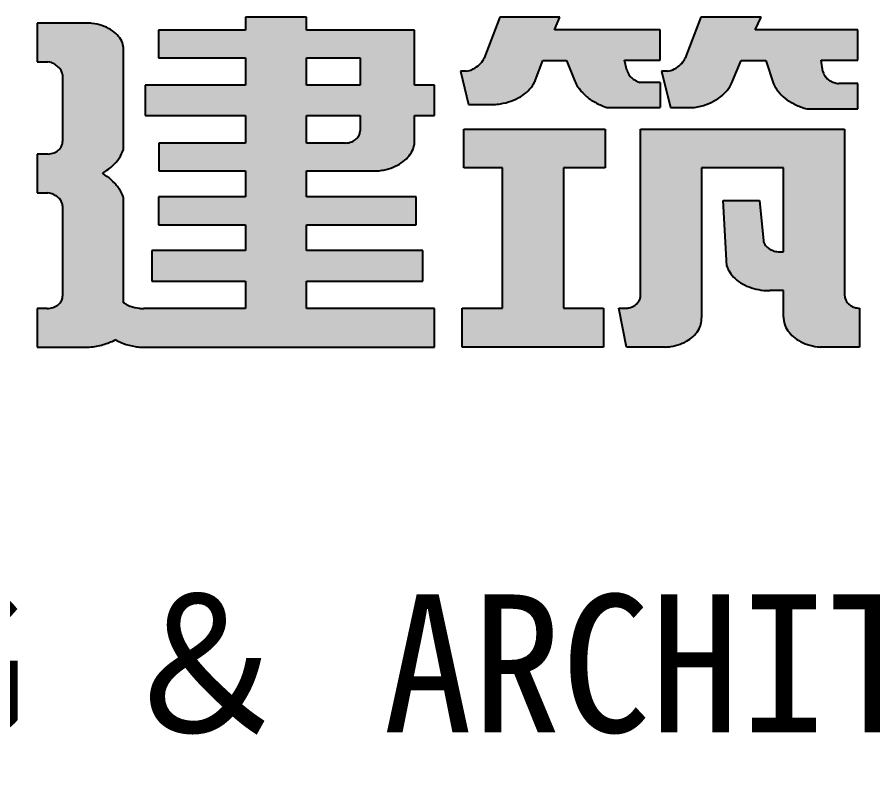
# Model space of a CAD drawing. Extents: x -55118 to 386282, y -631686 to -470886.
# Drawn here: x 276509 to 277360, y -579779 to -579032 of the extents above; entities that cross this region are included whole.
import ezdxf
from ezdxf.enums import TextEntityAlignment as Align

# ---------------------------------------------------------------- set-up
doc = ezdxf.new("R2010")
doc.units = 0
doc.header["$LTSCALE"] = 1000
doc.header["$MEASUREMENT"] = 0
doc.layers.get('0').update_dxf_attribs({"linetype": 'CONTINUOUS'})
doc.layers.add('WALL', color=6, linetype='CONTINUOUS')
doc.layers.add('图框', color=4, linetype='CONTINUOUS')
doc.styles.add('图框艺术体', font='simhei.ttf', dxfattribs={"width": 0.9})

# ---------------------------------------------------------------- blocks, each defined once
blk = doc.blocks.new('A1')
h = blk.add_hatch(color=0)
h.dxf.hatch_style = 1
edge = h.paths.add_edge_path()
edge.add_line((499907.93, 391799.81), (499804.66, 391799.81))
edge.add_line((499804.66, 391799.81), (499804.66, 391812.87))
edge.add_line((499804.66, 391812.87), (499746.27, 391812.87))
edge.add_line((499746.27, 391812.87), (499746.27, 391799.81))
edge.add_line((499746.27, 391799.81), (499663.06, 391799.81))
edge.add_line((499663.06, 391799.81), (499663.06, 391771.39))
edge.add_line((499663.06, 391771.39), (499746.27, 391771.39))
edge.add_line((499746.27, 391771.39), (499746.27, 391743.2))
edge.add_line((499746.27, 391743.2), (499650.34, 391743.2))
edge.add_line((499650.34, 391743.2), (499650.34, 391711.99))
edge.add_line((499650.34, 391711.99), (499746.27, 391711.99))
edge.add_line((499746.27, 391711.99), (499746.27, 391683.82))
edge.add_line((499746.27, 391683.82), (499663.27, 391683.82))
edge.add_line((499663.27, 391683.82), (499663.27, 391655.39))
edge.add_line((499663.27, 391655.39), (499746.27, 391655.39))
edge.add_line((499746.27, 391655.39), (499746.27, 391628.66))
edge.add_line((499746.27, 391628.66), (499663.14, 391628.66))
edge.add_line((499663.14, 391628.66), (499663.14, 391600.13))
edge.add_line((499663.14, 391600.13), (499746.27, 391600.13))
edge.add_line((499746.27, 391600.13), (499746.27, 391573.51))
edge.add_line((499746.27, 391573.51), (499656.73, 391573.51))
edge.add_line((499656.73, 391573.51), (499656.73, 391542.19))
edge.add_line((499656.73, 391542.19), (499746.27, 391542.19))
edge.add_line((499746.27, 391542.19), (499746.27, 391514.13))
edge.add_line((499746.27, 391514.13), (499648.87, 391514.13))
edge.add_spline(control_points=[(499648.87, 391514.13), (499647.52, 391514.12), (499646.16, 391514.2), (499641.74, 391514.68), (499638.73, 391515.41), (499634.45, 391517.08), (499633.04, 391517.75), (499631.69, 391518.52)], knot_values=[0.951371, 0.951371, 0.951371, 0.951371, 1.090703, 1.090703, 1.408925, 1.408925, 1.574417, 1.574417, 1.574417, 1.574417], degree=3, periodic=0)
edge.add_line((499631.69, 391518.52), (499629.68, 391519.83))
edge.add_line((499629.68, 391519.83), (499629.68, 391627.69))
edge.add_spline(control_points=[(499629.68, 391627.69), (499629.04, 391629.7), (499628.23, 391631.67), (499625.66, 391636.75), (499623.62, 391639.78), (499618.97, 391645.14), (499616.45, 391647.52), (499613.64, 391649.69)], knot_values=[3.391104, 3.391104, 3.391104, 3.391104, 3.526235, 3.526235, 3.74708, 3.74708, 3.945294, 3.945294, 3.945294, 3.945294], degree=3, periodic=0)
edge.add_line((499613.64, 391649.69), (499609.52, 391652.99))
edge.add_line((499609.52, 391652.99), (499613.72, 391656.08))
edge.add_spline(control_points=[(499613.72, 391656.08), (499615.57, 391657.43), (499617.29, 391658.88), (499621.43, 391662.89), (499623.63, 391665.59), (499627.19, 391671.26), (499628.56, 391674.24), (499629.54, 391677.43), (499629.58, 391677.58), (499629.63, 391677.73)], knot_values=[2.311832, 2.311832, 2.311832, 2.311832, 2.450793, 2.450793, 2.675986, 2.675986, 2.901179, 2.901179, 2.912092, 2.912092, 2.912092, 2.912092], degree=3, periodic=0)
edge.add_line((499629.63, 391677.73), (499629.63, 391776))
edge.add_spline(control_points=[(499629.63, 391776), (499629.63, 391778.16), (499629.52, 391779.9), (499629.29, 391783.63), (499628.84, 391786.03), (499626.77, 391790.6), (499625.33, 391792.8), (499621.73, 391796.87), (499619.56, 391798.74), (499614.63, 391801.97), (499611.87, 391803.33), (499605.95, 391805.43), (499602.8, 391806.17), (499597.79, 391806.77), (499595.97, 391806.88), (499594.16, 391806.88)], knot_values=[-0.099464, -0.099464, -0.099464, -0.099464, 0.07948, 0.07948, 0.34792, 0.34792, 0.61636, 0.61636, 0.884801, 0.884801, 1.153241, 1.153241, 1.421681, 1.421681, 1.570955, 1.570955, 1.570955, 1.570955], degree=3, periodic=0)
edge.add_line((499594.16, 391806.88), (499547.01, 391806.88))
edge.add_line((499547.01, 391806.88), (499547.01, 391767.21))
edge.add_line((499547.01, 391767.21), (499557.3, 391767.21))
edge.add_spline(control_points=[(499557.3, 391767.21), (499559.79, 391766.84), (499561.53, 391766.12), (499564.32, 391764.49), (499565.62, 391763.39), (499568.07, 391761.01), (499569.12, 391759.66), (499570.41, 391757.3), (499570.81, 391756.37), (499571.29, 391754.22)], knot_values=[3.386552, 3.386552, 3.386552, 3.386552, 3.627015, 3.627015, 3.904526, 3.904526, 4.182037, 4.182037, 4.349186, 4.349186, 4.349186, 4.349186], degree=3, periodic=0)
edge.add_line((499571.29, 391754.22), (499571.29, 391684.55))
edge.add_spline(control_points=[(499571.29, 391685.35), (499571.29, 391685.21), (499571.29, 391684.98), (499571.24, 391683.65), (499571.03, 391682.57), (499570.22, 391680.26), (499569.55, 391679.07), (499567.85, 391676.96), (499566.84, 391676.04), (499564.14, 391674.21), (499562.36, 391673.45), (499559.56, 391672.78), (499558.61, 391672.64), (499557.38, 391672.56)], knot_values=[-1.4875, -1.4875, -1.4875, -1.4875, -1.436354, -1.436354, -1.196219, -1.196219, -0.898229, -0.898229, -0.60024, -0.60024, -0.187336, -0.187336, 0.019116, 0.019116, 0.019116, 0.019116], degree=3, periodic=0)
edge.add_line((499557.38, 391672.56), (499546.94, 391672.56))
edge.add_line((499546.94, 391672.56), (499546.94, 391632.66))
edge.add_line((499546.94, 391632.66), (499557.21, 391632.66))
edge.add_spline(control_points=[(499557.21, 391632.66), (499559.51, 391632.29), (499561.02, 391631.81), (499563.7, 391630.57), (499564.89, 391629.85), (499567.04, 391628.13), (499568, 391627.14), (499569.59, 391624.95), (499570.23, 391623.74), (499570.95, 391621.63), (499571.15, 391620.77), (499571.29, 391619.41)], knot_values=[0.098321, 0.098321, 0.098321, 0.098321, 0.387888, 0.387888, 0.647728, 0.647728, 0.907568, 0.907568, 1.167408, 1.167408, 1.336231, 1.336231, 1.336231, 1.336231], degree=3, periodic=0)
edge.add_line((499571.29, 391619.41), (499571.29, 391526.75))
edge.add_spline(control_points=[(499571.29, 391526.75), (499571.24, 391525.3), (499570.96, 391523.99), (499569.93, 391521.43), (499569.14, 391520.2), (499567.2, 391518.06), (499566.06, 391517.15), (499563.15, 391515.44), (499561.3, 391514.78), (499558.43, 391514.26), (499557.46, 391514.17), (499556.43, 391514.16)], knot_values=[1.586368, 1.586368, 1.586368, 1.586368, 1.872585, 1.872585, 2.185501, 2.185501, 2.498416, 2.498416, 2.9093, 2.9093, 3.114742, 3.114742, 3.114742, 3.114742], degree=3, periodic=0)
edge.add_line((499556.43, 391514.16), (499546.98, 391514.16))
edge.add_line((499546.98, 391514.16), (499546.98, 391474.36))
edge.add_line((499546.98, 391474.36), (499594.87, 391474.36))
edge.add_spline(control_points=[(499594.87, 391474.36), (499597.35, 391474.53), (499599.81, 391474.84), (499606.44, 391476.01), (499610.53, 391477.14), (499616.31, 391479.35), (499618.16, 391480.17), (499619.94, 391481.06)], knot_values=[1.6576, 1.6576, 1.6576, 1.6576, 1.78893, 1.78893, 2.017153, 2.017153, 2.129372, 2.129372, 2.129372, 2.129372], degree=3, periodic=0)
edge.add_line((499619.94, 391481.06), (499621.69, 391482.04))
edge.add_line((499621.69, 391482.04), (499623.64, 391480.99))
edge.add_spline(control_points=[(499623.64, 391480.99), (499625.54, 391479.96), (499627.54, 391479.02), (499633.08, 391476.84), (499636.78, 391475.79), (499642.42, 391474.77), (499644.3, 391474.52), (499646.18, 391474.36)], knot_values=[0.97232, 0.97232, 0.97232, 0.97232, 1.112941, 1.112941, 1.348801, 1.348801, 1.463491, 1.463491, 1.463491, 1.463491], degree=3, periodic=0)
edge.add_line((499646.18, 391474.36), (499927.05, 391474.36))
edge.add_line((499927.05, 391474.36), (499927.05, 391514.13))
edge.add_line((499927.05, 391514.13), (499804.66, 391514.13))
edge.add_line((499804.66, 391514.13), (499804.66, 391542.19))
edge.add_line((499804.66, 391542.19), (499916.03, 391542.19))
edge.add_line((499916.03, 391542.19), (499916.03, 391573.51))
edge.add_line((499916.03, 391573.51), (499804.66, 391573.51))
edge.add_line((499804.66, 391573.51), (499804.66, 391600.13))
edge.add_line((499804.66, 391600.13), (499909.6, 391600.13))
edge.add_line((499909.6, 391600.13), (499909.6, 391628.66))
edge.add_line((499909.6, 391628.66), (499804.66, 391628.66))
edge.add_line((499804.66, 391628.66), (499804.66, 391655.39))
edge.add_line((499804.66, 391655.39), (499872.75, 391655.39))
edge.add_spline(control_points=[(499872.75, 391655.39), (499874.64, 391655.55), (499876.51, 391655.82), (499881.53, 391656.84), (499884.6, 391657.8), (499890.33, 391660.26), (499892.99, 391661.77), (499897.75, 391665.21), (499899.85, 391667.16), (499903.36, 391671.34), (499904.78, 391673.58), (499906.88, 391678.23), (499907.57, 391680.63), (499908.03, 391684.14), (499908.1, 391685.23), (499908.09, 391686.32)], knot_values=[-1.462334, -1.462334, -1.462334, -1.462334, -1.321738, -1.321738, -1.078276, -1.078276, -0.834814, -0.834814, -0.591353, -0.591353, -0.347891, -0.347891, -0.104429, -0.104429, 0.00471, 0.00471, 0.00471, 0.00471], degree=3, periodic=0)
edge.add_line((499908.09, 391686.32), (499908.09, 391711.99))
edge.add_line((499908.09, 391711.99), (499927.1, 391711.99))
edge.add_line((499927.1, 391711.99), (499927.1, 391743.2))
edge.add_line((499927.1, 391743.2), (499907.93, 391743.2))
edge.add_line((499907.93, 391743.2), (499907.93, 391799.81))
h.paths.add_polyline_path([(499804.66, 391771.39), (499855.98, 391771.39), (499855.98, 391743.2), (499804.66, 391743.2)], flags=16)
edge = h.paths.add_edge_path(flags=16)
edge.add_line((499804.66, 391711.99), (499855.98, 391711.99))
edge.add_line((499855.98, 391711.99), (499855.98, 391696.38))
edge.add_spline(control_points=[(499855.98, 391696.38), (499855.97, 391695.13), (499855.76, 391693.92), (499854.91, 391691.49), (499854.23, 391690.3), (499852.52, 391688.19), (499851.5, 391687.27), (499848.8, 391685.45), (499847.02, 391684.69), (499844.21, 391684.03), (499843.26, 391683.89), (499842.04, 391683.82)], knot_values=[1.651, 1.651, 1.651, 1.651, 1.918465, 1.918465, 2.217067, 2.217067, 2.515668, 2.515668, 2.928565, 2.928565, 3.135013, 3.135013, 3.135013, 3.135013], degree=3, periodic=0)
edge.add_line((499842.04, 391683.82), (499804.66, 391683.82))
edge.add_line((499804.66, 391683.82), (499804.66, 391711.99))
at = {"layer": 'WALL', "color": 0}
for p, q in [((499804.66, 391812.87), (499746.27, 391812.87)), ((499746.27, 391812.87), (499746.27, 391799.81)), ((499804.66, 391799.81), (499804.66, 391812.87)), ((499594.16, 391806.88), (499547.01, 391806.88)), ((499547.01, 391806.88), (499547.01, 391767.21)), ((499746.27, 391799.81), (499663.06, 391799.81)), ((499663.06, 391799.81), (499663.06, 391771.39)), ((499907.93, 391799.81), (499804.66, 391799.81)), ((499907.93, 391743.2), (499907.93, 391799.81)), ((499629.63, 391677.73), (499629.63, 391776)), ((499663.06, 391771.39), (499746.27, 391771.39)), ((499746.27, 391771.39), (499746.27, 391743.2)), ((499804.66, 391771.39), (499855.98, 391771.39)), ((499804.66, 391743.2), (499804.66, 391771.39)), ((499855.98, 391771.39), (499855.98, 391743.2)), ((499547.01, 391767.21), (499557.3, 391767.21)), ((499571.29, 391754.22), (499571.29, 391685.35)), ((499746.27, 391743.2), (499650.34, 391743.2)), ((499650.34, 391743.2), (499650.34, 391711.99)), ((499855.98, 391743.2), (499804.66, 391743.2)), ((499927.1, 391743.2), (499907.93, 391743.2)), ((499927.1, 391711.99), (499927.1, 391743.2)), ((499650.34, 391711.99), (499746.27, 391711.99)), ((499746.27, 391711.99), (499746.27, 391683.82)), ((499804.66, 391683.82), (499804.66, 391711.99)), ((499804.66, 391711.99), (499855.98, 391711.99)), ((499855.98, 391711.99), (499855.98, 391696.38)), ((499908.09, 391686.32), (499908.09, 391711.99)), ((499908.09, 391711.99), (499927.1, 391711.99)), ((499746.27, 391683.82), (499663.27, 391683.82)), ((499663.27, 391683.82), (499663.27, 391655.39)), ((499842.04, 391683.82), (499804.66, 391683.82)), ((499557.38, 391672.56), (499546.94, 391672.56)), ((499546.94, 391672.56), (499546.94, 391632.66)), ((499613.72, 391656.08), (499609.52, 391652.99)), ((499613.64, 391649.69), (499609.52, 391652.99)), ((499663.27, 391655.39), (499746.27, 391655.39)), ((499746.27, 391655.39), (499746.27, 391628.66)), ((499804.66, 391628.66), (499804.66, 391655.39)), ((499804.66, 391655.39), (499872.75, 391655.39)), ((499546.94, 391632.66), (499557.21, 391632.66)), ((499746.27, 391628.66), (499663.14, 391628.66)), ((499663.14, 391628.66), (499663.14, 391600.13)), ((499909.6, 391628.66), (499804.66, 391628.66)), ((499909.6, 391600.13), (499909.6, 391628.66)), ((499629.68, 391519.83), (499629.68, 391627.69)), ((499571.29, 391619.41), (499571.29, 391526.75)), ((499663.14, 391600.13), (499746.27, 391600.13)), ((499746.27, 391600.13), (499746.27, 391573.51)), ((499804.66, 391573.51), (499804.66, 391600.13)), ((499804.66, 391600.13), (499909.6, 391600.13)), ((499746.27, 391573.51), (499656.73, 391573.51)), ((499656.73, 391573.51), (499656.73, 391542.19)), ((499916.03, 391573.51), (499804.66, 391573.51)), ((499916.03, 391542.19), (499916.03, 391573.51)), ((499656.73, 391542.19), (499746.27, 391542.19)), ((499746.27, 391542.19), (499746.27, 391514.13)), ((499804.66, 391514.13), (499804.66, 391542.19)), ((499804.66, 391542.19), (499916.03, 391542.19)), ((499556.43, 391514.16), (499546.98, 391514.16)), ((499546.98, 391514.16), (499546.98, 391474.36)), ((499631.69, 391518.52), (499629.68, 391519.83)), ((499746.27, 391514.13), (499648.87, 391514.13)), ((499927.05, 391514.13), (499804.66, 391514.13)), ((499927.05, 391474.36), (499927.05, 391514.13)), ((499619.94, 391481.06), (499621.69, 391482.04)), ((499623.64, 391480.99), (499621.69, 391482.04)), ((499546.98, 391474.36), (499594.87, 391474.36)), ((499646.18, 391474.36), (499927.05, 391474.36))]:
    blk.add_line(p, q, dxfattribs=at)
for points, knots in [([(499629.63, 391776), (499629.63, 391778.16), (499629.52, 391779.9), (499629.29, 391783.63), (499628.84, 391786.03), (499626.77, 391790.6), (499625.33, 391792.8), (499621.73, 391796.87), (499619.56, 391798.74), (499614.63, 391801.97), (499611.87, 391803.33), (499605.95, 391805.43), (499602.8, 391806.17), (499597.79, 391806.77), (499595.97, 391806.88), (499594.16, 391806.88)], [-0.099464, -0.099464, -0.099464, -0.099464, 0.07948, 0.07948, 0.34792, 0.34792, 0.61636, 0.61636, 0.884801, 0.884801, 1.153241, 1.153241, 1.421681, 1.421681, 1.570955, 1.570955, 1.570955, 1.570955]), ([(499571.29, 391754.22), (499570.81, 391756.37), (499570.41, 391757.3), (499569.12, 391759.66), (499568.07, 391761.01), (499565.62, 391763.39), (499564.32, 391764.49), (499561.53, 391766.12), (499559.79, 391766.84), (499557.3, 391767.21)], [3.3865517, 3.3865517, 3.3865517, 3.3865517, 3.5537011, 3.5537011, 3.831212, 3.831212, 4.1087229, 4.1087229, 4.3491863, 4.3491863, 4.3491863, 4.3491863]), ([(499842.04, 391683.82), (499843.26, 391683.89), (499844.21, 391684.03), (499847.02, 391684.69), (499848.8, 391685.45), (499851.5, 391687.27), (499852.52, 391688.19), (499854.23, 391690.3), (499854.91, 391691.49), (499855.76, 391693.92), (499855.97, 391695.13), (499855.98, 391696.38)], [1.651, 1.651, 1.651, 1.651, 1.857448, 1.857448, 2.270345, 2.270345, 2.568947, 2.568947, 2.867548, 2.867548, 3.135013, 3.135013, 3.135013, 3.135013]), ([(499872.75, 391655.39), (499874.64, 391655.55), (499876.51, 391655.82), (499881.53, 391656.84), (499884.6, 391657.8), (499890.33, 391660.26), (499892.99, 391661.77), (499897.75, 391665.21), (499899.85, 391667.16), (499903.36, 391671.34), (499904.78, 391673.58), (499906.88, 391678.23), (499907.57, 391680.63), (499908.03, 391684.14), (499908.1, 391685.23), (499908.09, 391686.32)], [-1.462334, -1.462334, -1.462334, -1.462334, -1.321738, -1.321738, -1.078276, -1.078276, -0.834814, -0.834814, -0.591353, -0.591353, -0.347891, -0.347891, -0.104429, -0.104429, 0.00471, 0.00471, 0.00471, 0.00471]), ([(499557.38, 391672.56), (499558.61, 391672.64), (499559.56, 391672.78), (499562.36, 391673.45), (499564.14, 391674.21), (499566.84, 391676.04), (499567.85, 391676.96), (499569.55, 391679.07), (499570.22, 391680.26), (499571.03, 391682.57), (499571.24, 391683.65), (499571.29, 391684.98), (499571.29, 391685.21), (499571.29, 391685.35)], [-1.4875, -1.4875, -1.4875, -1.4875, -1.281048, -1.281048, -0.868144, -0.868144, -0.570155, -0.570155, -0.272165, -0.272165, -0.032031, -0.032031, 0.019116, 0.019116, 0.019116, 0.019116]), ([(499613.72, 391656.08), (499615.57, 391657.43), (499617.29, 391658.88), (499621.43, 391662.89), (499623.63, 391665.59), (499627.19, 391671.26), (499628.56, 391674.24), (499629.54, 391677.43), (499629.58, 391677.58), (499629.63, 391677.73)], [2.3118325, 2.3118325, 2.3118325, 2.3118325, 2.450793, 2.450793, 2.6759858, 2.6759858, 2.9011785, 2.9011785, 2.9120922, 2.9120922, 2.9120922, 2.9120922]), ([(499629.68, 391627.69), (499629.04, 391629.7), (499628.23, 391631.67), (499625.66, 391636.75), (499623.62, 391639.78), (499618.97, 391645.14), (499616.45, 391647.52), (499613.64, 391649.69)], [3.391104, 3.391104, 3.391104, 3.391104, 3.526235, 3.526235, 3.7470799, 3.7470799, 3.9452936, 3.9452936, 3.9452936, 3.9452936]), ([(499571.29, 391619.41), (499571.15, 391620.77), (499570.95, 391621.63), (499570.23, 391623.74), (499569.59, 391624.95), (499568, 391627.14), (499567.04, 391628.13), (499564.89, 391629.85), (499563.7, 391630.57), (499561.02, 391631.81), (499559.51, 391632.29), (499557.21, 391632.66)], [0.098321, 0.098321, 0.098321, 0.098321, 0.267144, 0.267144, 0.526983, 0.526983, 0.786823, 0.786823, 1.046663, 1.046663, 1.336231, 1.336231, 1.336231, 1.336231]), ([(499556.43, 391514.16), (499557.46, 391514.17), (499558.43, 391514.26), (499561.3, 391514.78), (499563.15, 391515.44), (499566.06, 391517.15), (499567.2, 391518.06), (499569.14, 391520.2), (499569.93, 391521.43), (499570.96, 391523.99), (499571.24, 391525.3), (499571.29, 391526.75)], [1.586368, 1.586368, 1.586368, 1.586368, 1.79181, 1.79181, 2.202694, 2.202694, 2.51561, 2.51561, 2.828525, 2.828525, 3.114742, 3.114742, 3.114742, 3.114742]), ([(499631.69, 391518.52), (499633.04, 391517.75), (499634.45, 391517.08), (499638.73, 391515.41), (499641.74, 391514.68), (499646.16, 391514.2), (499647.52, 391514.12), (499648.87, 391514.13)], [0.9513715, 0.9513715, 0.9513715, 0.9513715, 1.1168633, 1.1168633, 1.4350849, 1.4350849, 1.5744167, 1.5744167, 1.5744167, 1.5744167]), ([(499594.87, 391474.36), (499597.35, 391474.53), (499599.81, 391474.84), (499606.44, 391476.01), (499610.53, 391477.14), (499616.31, 391479.35), (499618.16, 391480.17), (499619.94, 391481.06)], [1.6575999, 1.6575999, 1.6575999, 1.6575999, 1.7889303, 1.7889303, 2.0171527, 2.0171527, 2.1293723, 2.1293723, 2.1293723, 2.1293723]), ([(499623.64, 391480.99), (499625.54, 391479.96), (499627.54, 391479.02), (499633.08, 391476.84), (499636.78, 391475.79), (499642.42, 391474.77), (499644.3, 391474.52), (499646.18, 391474.36)], [0.9723197, 0.9723197, 0.9723197, 0.9723197, 1.1129409, 1.1129409, 1.3488005, 1.3488005, 1.4634912, 1.4634912, 1.4634912, 1.4634912])]:
    blk.add_open_spline(points, degree=3, knots=knots, dxfattribs=at)
blk = doc.blocks.new('A3')
h = blk.add_hatch(color=0)
h.dxf.hatch_style = 1
edge = h.paths.add_edge_path()
edge.add_line((500350.74, 391799.81), (500252.43, 391799.81))
edge.add_line((500252.43, 391799.81), (500258, 391812.89))
edge.add_line((500258, 391812.89), (500200.42, 391812.89))
edge.add_line((500200.42, 391812.89), (500185.49, 391770.76))
edge.add_spline(control_points=[(500185.49, 391770.76), (500185.06, 391769.75), (500184.69, 391769.03), (500183.09, 391766.32), (500181.53, 391764.49), (500177.88, 391761.35), (500175.6, 391759.83), (500172.58, 391758.45), (500170.99, 391757.84), (500168.44, 391757.39)], knot_values=[1.913982, 1.913982, 1.913982, 1.913982, 2.020536, 2.020536, 2.32668, 2.32668, 2.632823, 2.632823, 2.805679, 2.805679, 2.805679, 2.805679], degree=3, periodic=0)
edge.add_line((500168.44, 391757.39), (500162.84, 391757.39))
edge.add_line((500162.84, 391757.39), (500171.27, 391720.24))
edge.add_line((500171.27, 391720.24), (500194.26, 391720.24))
edge.add_spline(control_points=[(500194.26, 391720.24), (500196.34, 391720.57), (500198.38, 391721), (500203.9, 391722.5), (500207.27, 391723.78), (500213.52, 391726.92), (500216.39, 391728.78), (500221.49, 391732.94), (500223.71, 391735.25), (500227.4, 391740.17), (500228.87, 391742.78), (500230.13, 391745.97), (500230.31, 391746.48), (500230.57, 391747.22)], knot_values=[1.764384, 1.764384, 1.764384, 1.764384, 1.897574, 1.897574, 2.132054, 2.132054, 2.366534, 2.366534, 2.601014, 2.601014, 2.835494, 2.835494, 2.879304, 2.879304, 2.879304, 2.879304], degree=3, periodic=0)
edge.add_line((500230.57, 391747.22), (500239.11, 391768.22))
edge.add_line((500239.11, 391768.22), (500262.62, 391768.22))
edge.add_line((500262.62, 391768.22), (500270.11, 391744.55))
edge.add_spline(control_points=[(500270.11, 391744.55), (500270.85, 391742.69), (500271.77, 391740.87), (500274.52, 391736.43), (500276.57, 391733.88), (500281.38, 391729.18), (500284.13, 391727.03), (500290.2, 391723.27), (500293.52, 391721.66), (500298.61, 391719.78), (500300.22, 391719.27), (500301.85, 391718.81)], knot_values=[3.451972, 3.451972, 3.451972, 3.451972, 3.600856, 3.600856, 3.827268, 3.827268, 4.05368, 4.05368, 4.280091, 4.280091, 4.380903, 4.380903, 4.380903, 4.380903], degree=3, periodic=0)
edge.add_line((500301.85, 391718.81), (500350.78, 391718.81))
edge.add_line((500350.78, 391718.81), (500350.78, 391744.65))
edge.add_line((500350.78, 391744.65), (500332.62, 391744.65))
edge.add_spline(control_points=[(500332.62, 391744.65), (500330.67, 391744.87), (500329.25, 391745.2), (500326.48, 391746.19), (500325.13, 391746.85), (500322.65, 391748.48), (500321.52, 391749.44), (500319.59, 391751.64), (500318.78, 391752.86), (500317.82, 391755.01), (500317.53, 391755.88), (500317.29, 391756.99)], knot_values=[3.316736, 3.316736, 3.316736, 3.316736, 3.57267, 3.57267, 3.842338, 3.842338, 4.112006, 4.112006, 4.381674, 4.381674, 4.550841, 4.550841, 4.550841, 4.550841], degree=3, periodic=0)
edge.add_line((500317.29, 391756.99), (500315.45, 391768.56))
edge.add_line((500315.45, 391768.56), (500350.74, 391768.56))
edge.add_line((500350.74, 391768.56), (500350.74, 391799.81))
edge = h.paths.add_edge_path()
edge.add_line((500161.45, 391799.82), (500060.51, 391799.82))
edge.add_line((500060.51, 391799.82), (500065.67, 391812.89))
edge.add_line((500065.67, 391812.89), (500007.96, 391812.89))
edge.add_line((500007.96, 391812.89), (499993.02, 391770.75))
edge.add_spline(control_points=[(499993.02, 391770.75), (499992.6, 391769.75), (499992.23, 391769.02), (499990.62, 391766.31), (499989.07, 391764.49), (499985.42, 391761.34), (499983.14, 391759.82), (499980.12, 391758.44), (499978.53, 391757.83), (499975.97, 391757.38)], knot_values=[1.913982, 1.913982, 1.913982, 1.913982, 2.020536, 2.020536, 2.32668, 2.32668, 2.632823, 2.632823, 2.805679, 2.805679, 2.805679, 2.805679], degree=3, periodic=0)
edge.add_line((499975.97, 391757.38), (499970.37, 391757.38))
edge.add_line((499970.37, 391757.38), (499978.1, 391723.32))
edge.add_line((499978.1, 391723.32), (500002.39, 391723.32))
edge.add_spline(control_points=[(500002.39, 391723.32), (500004.47, 391723.42), (500006.55, 391723.65), (500012.12, 391724.56), (500015.55, 391725.47), (500022.02, 391727.91), (500025.05, 391729.44), (500030.55, 391733), (500033.02, 391735.03), (500037.24, 391739.46), (500039, 391741.86), (500041.14, 391745.78), (500041.79, 391747.23), (500042.31, 391748.69)], knot_values=[-1.50788, -1.50788, -1.50788, -1.50788, -1.369007, -1.369007, -1.129812, -1.129812, -0.890618, -0.890618, -0.651424, -0.651424, -0.41223, -0.41223, -0.277533, -0.277533, -0.277533, -0.277533], degree=3, periodic=0)
edge.add_line((500042.31, 391748.69), (500049.2, 391768.38))
edge.add_line((500049.2, 391768.38), (500071.9, 391768.38))
edge.add_line((500071.9, 391768.38), (500079.81, 391747.23))
edge.add_spline(control_points=[(500079.81, 391747.23), (500080.61, 391745.21), (500081.6, 391743.22), (500084.55, 391738.42), (500086.73, 391735.67), (500091.83, 391730.61), (500094.76, 391728.29), (500101.21, 391724.2), (500104.73, 391722.44), (500109.17, 391720.74), (500109.87, 391720.48), (500110.58, 391720.24)], knot_values=[0.307077, 0.307077, 0.307077, 0.307077, 0.45571, 0.45571, 0.678464, 0.678464, 0.901218, 0.901218, 1.123971, 1.123971, 1.165393, 1.165393, 1.165393, 1.165393], degree=3, periodic=0)
edge.add_line((500110.58, 391720.24), (500161.45, 391720.24))
edge.add_line((500161.45, 391720.24), (500161.45, 391745.98))
edge.add_line((500161.45, 391745.98), (500142.09, 391745.98))
edge.add_line((500142.09, 391745.98), (500141.31, 391746.24))
edge.add_spline(control_points=[(500141.31, 391746.24), (500140.13, 391746.7), (500138.99, 391747.24), (500136.4, 391748.78), (500135.01, 391749.86), (500132.6, 391752.34), (500131.58, 391753.74), (500130.34, 391756.18), (500129.96, 391757.14), (500129.62, 391758.4)], knot_values=[0.222137, 0.222137, 0.222137, 0.222137, 0.413997, 0.413997, 0.686434, 0.686434, 0.958872, 0.958872, 1.124615, 1.124615, 1.124615, 1.124615], degree=3, periodic=0)
edge.add_line((500129.62, 391758.4), (500127.49, 391768.57))
edge.add_line((500127.49, 391768.57), (500161.45, 391768.57))
edge.add_line((500161.45, 391768.57), (500161.45, 391799.82))
h.paths.add_polyline_path([(500108.94, 391697.96), (499973.75, 391697.96), (499973.75, 391658.27), (500010.72, 391658.27), (500010.72, 391514.16), (499972.16, 391514.16), (499972.16, 391474.43), (500107.34, 391474.43), (500107.34, 391514.16), (500069.15, 391514.16), (500069.15, 391658.27), (500108.94, 391658.27)])
h = blk.add_hatch(color=0)
h.dxf.hatch_style = 1
edge = h.paths.add_edge_path()
edge.add_line((500338, 391697.92), (500142.84, 391697.92))
edge.add_line((500142.84, 391697.92), (500142.84, 391527.13))
edge.add_spline(control_points=[(500142.84, 391527.13), (500142.8, 391526.01), (500142.6, 391524.9), (500141.8, 391522.5), (500141.12, 391521.24), (500139.39, 391519), (500138.35, 391518.02), (500135.57, 391516.05), (500133.74, 391515.21), (500130.83, 391514.44), (500129.84, 391514.26), (500128.45, 391514.15)], knot_values=[1.689657, 1.689657, 1.689657, 1.689657, 1.921913, 1.921913, 2.215497, 2.215497, 2.509081, 2.509081, 2.91287, 2.91287, 3.114764, 3.114764, 3.114764, 3.114764], degree=3, periodic=0)
edge.add_line((500128.45, 391514.15), (500122.02, 391514.15))
edge.add_line((500122.02, 391514.15), (500129.3, 391474.42))
edge.add_line((500129.3, 391474.42), (500166.39, 391474.42))
edge.add_spline(control_points=[(500166.39, 391474.42), (500168.21, 391474.51), (500170.03, 391474.71), (500174.87, 391475.52), (500177.84, 391476.34), (500183.41, 391478.52), (500186.02, 391479.88), (500190.69, 391483.03), (500192.76, 391484.83), (500196.25, 391488.73), (500197.68, 391490.83), (500199.82, 391495.19), (500200.55, 391497.46), (500201.1, 391501.28), (500201.19, 391502.81), (500201.17, 391504.53)], knot_values=[-1.508267, -1.508267, -1.508267, -1.508267, -1.363988, -1.363988, -1.116733, -1.116733, -0.869479, -0.869479, -0.622224, -0.622224, -0.374969, -0.374969, -0.127714, -0.127714, 0.036897, 0.036897, 0.036897, 0.036897], degree=3, periodic=0)
edge.add_line((500201.17, 391504.53), (500201.17, 391658.18))
edge.add_line((500201.17, 391658.18), (500279.63, 391658.18))
edge.add_line((500279.63, 391658.18), (500279.63, 391572.14))
edge.add_line((500279.63, 391572.14), (500275.55, 391572.14))
edge.add_spline(control_points=[(500275.55, 391572.14), (500273.83, 391572.18), (500272.11, 391572.45), (500269.16, 391573.35), (500267.89, 391573.91), (500265.56, 391575.31), (500264.49, 391576.16), (500262.63, 391578.11), (500261.85, 391579.21), (500260.89, 391581.16), (500260.6, 391581.95), (500260.29, 391583.37)], knot_values=[0.20109, 0.20109, 0.20109, 0.20109, 0.544031, 0.544031, 0.820735, 0.820735, 1.097439, 1.097439, 1.374144, 1.374144, 1.546793, 1.546793, 1.546793, 1.546793], degree=3, periodic=0)
edge.add_line((500260.29, 391583.37), (500256.44, 391624.83))
edge.add_line((500256.44, 391624.83), (500221.75, 391624.83))
edge.add_line((500221.75, 391624.83), (500225.32, 391557.39))
edge.add_spline(control_points=[(500225.32, 391557.39), (500225.79, 391555.84), (500226.41, 391554.31), (500228.37, 391550.49), (500229.92, 391548.25), (500233.68, 391544.08), (500235.88, 391542.16), (500240.84, 391538.76), (500243.58, 391537.28), (500249.46, 391534.87), (500252.6, 391533.93), (500259.06, 391532.68), (500262.4, 391532.36), (500265.94, 391532.35), (500266.14, 391532.35), (500266.38, 391532.35)], knot_values=[3.379943, 3.379943, 3.379943, 3.379943, 3.530851, 3.530851, 3.766765, 3.766765, 4.002678, 4.002678, 4.238592, 4.238592, 4.474506, 4.474506, 4.710419, 4.710419, 4.724802, 4.724802, 4.724802, 4.724802], degree=3, periodic=0)
edge.add_line((500266.38, 391532.35), (500279.63, 391532.35))
edge.add_line((500279.63, 391532.35), (500279.63, 391505.06))
edge.add_spline(control_points=[(500279.63, 391505.06), (500279.61, 391503.3), (500279.77, 391501.59), (500280.62, 391497.5), (500281.49, 391495.13), (500283.97, 391490.59), (500285.57, 391488.42), (500289.44, 391484.42), (500291.71, 391482.59), (500296.78, 391479.41), (500299.58, 391478.06), (500305.53, 391475.94), (500308.69, 391475.17), (500312.81, 391474.6), (500313.7, 391474.51), (500314.59, 391474.43)], knot_values=[3.131879, 3.131879, 3.131879, 3.131879, 3.305709, 3.305709, 3.552873, 3.552873, 3.800037, 3.800037, 4.047201, 4.047201, 4.294365, 4.294365, 4.541528, 4.541528, 4.608959, 4.608959, 4.608959, 4.608959], degree=3, periodic=0)
edge.add_line((500314.59, 391474.43), (500352.32, 391474.43))
edge.add_line((500352.32, 391474.43), (500352.32, 391514.15))
edge.add_spline(control_points=[(500352.19, 391514.17), (500350.4, 391514.32), (500349.02, 391514.62), (500346.55, 391515.48), (500345.44, 391516), (500343.37, 391517.28), (500342.42, 391518.03), (500340.75, 391519.75), (500340.03, 391520.72), (500338.88, 391522.82), (500338.46, 391523.95), (500338.07, 391525.92), (500337.99, 391526.73), (500338, 391527.55)], knot_values=[3.131195, 3.131195, 3.131195, 3.131195, 3.414868, 3.414868, 3.665573, 3.665573, 3.916278, 3.916278, 4.166983, 4.166983, 4.417688, 4.417688, 4.588156, 4.588156, 4.588156, 4.588156], degree=3, periodic=0)
edge.add_line((500338, 391527.55), (500338, 391697.92))
at = {"layer": 'WALL', "color": 0}
for p, q in [((500007.96, 391812.89), (499993.02, 391770.75)), ((500065.67, 391812.89), (500007.96, 391812.89)), ((500060.51, 391799.82), (500065.67, 391812.89)), ((500200.42, 391812.89), (500185.49, 391770.76)), ((500258, 391812.89), (500200.42, 391812.89)), ((500252.43, 391799.81), (500258, 391812.89)), ((500161.45, 391799.82), (500060.51, 391799.82)), ((500161.45, 391768.57), (500161.45, 391799.82)), ((500350.74, 391799.81), (500252.43, 391799.81)), ((500350.74, 391768.56), (500350.74, 391799.81)), ((500042.31, 391748.68), (500049.2, 391768.38)), ((500049.2, 391768.38), (500071.9, 391768.38)), ((500071.9, 391768.38), (500079.81, 391747.23)), ((500129.62, 391758.4), (500127.49, 391768.57)), ((500127.49, 391768.57), (500161.45, 391768.57)), ((500230.57, 391747.22), (500239.11, 391768.22)), ((500239.11, 391768.22), (500262.62, 391768.22)), ((500262.62, 391768.22), (500270.11, 391744.55)), ((500315.45, 391768.56), (500350.74, 391768.56)), ((500317.29, 391756.99), (500315.45, 391768.56)), ((499975.97, 391757.38), (499970.37, 391757.38)), ((499970.37, 391757.38), (499978.1, 391723.32)), ((500162.84, 391757.39), (500171.27, 391720.24)), ((500168.44, 391757.39), (500162.84, 391757.39)), ((500141.31, 391746.24), (500142.09, 391745.98)), ((500161.45, 391745.98), (500142.09, 391745.98)), ((500161.45, 391745.98), (500161.45, 391720.24)), ((500350.78, 391744.65), (500332.62, 391744.65)), ((500350.78, 391718.81), (500350.78, 391744.65)), ((499978.1, 391723.32), (500002.48, 391723.32)), ((500110.58, 391720.24), (500161.45, 391720.24)), ((500171.27, 391720.24), (500194.26, 391720.24)), ((500301.85, 391718.81), (500350.78, 391718.81)), ((499973.75, 391658.27), (499973.75, 391697.96)), ((499973.75, 391697.96), (500108.94, 391697.96)), ((500108.94, 391697.96), (500108.94, 391658.27)), ((500142.84, 391527.13), (500142.84, 391697.92)), ((500142.84, 391697.92), (500338, 391697.92)), ((500338, 391697.92), (500338, 391527.55)), ((500010.72, 391658.27), (499973.75, 391658.27)), ((500010.72, 391514.16), (500010.72, 391658.27)), ((500108.94, 391658.27), (500069.15, 391658.27)), ((500069.15, 391658.27), (500069.15, 391514.16)), ((500279.63, 391658.18), (500201.17, 391658.18)), ((500201.17, 391658.18), (500201.17, 391504.53)), ((500279.63, 391572.14), (500279.63, 391658.18)), ((500221.75, 391624.83), (500256.44, 391624.83)), ((500225.32, 391557.39), (500221.75, 391624.83)), ((500256.44, 391624.83), (500260.29, 391583.37)), ((500275.55, 391572.14), (500279.63, 391572.14)), ((500279.63, 391532.35), (500266.38, 391532.35)), ((500279.63, 391505.06), (500279.63, 391532.35)), ((499972.16, 391474.43), (499972.16, 391514.16)), ((499972.16, 391514.16), (500010.72, 391514.16)), ((500069.15, 391514.16), (500107.34, 391514.16)), ((500107.34, 391514.16), (500107.34, 391474.43)), ((500129.3, 391474.42), (500122.02, 391514.15)), ((500122.02, 391514.15), (500128.45, 391514.15)), ((500352.19, 391514.17), (500352.32, 391514.17)), ((500352.32, 391514.17), (500352.32, 391474.43)), ((500107.34, 391474.43), (499972.16, 391474.43)), ((500166.39, 391474.42), (500129.3, 391474.42)), ((500352.32, 391474.43), (500314.59, 391474.43))]:
    blk.add_line(p, q, dxfattribs=at)
for points, knots in [([(499975.97, 391757.38), (499978.53, 391757.83), (499980.12, 391758.44), (499983.14, 391759.82), (499985.42, 391761.34), (499989.07, 391764.49), (499990.62, 391766.31), (499992.23, 391769.02), (499992.6, 391769.75), (499993.02, 391770.75)], [1.913982, 1.913982, 1.913982, 1.913982, 2.0868382, 2.0868382, 2.3929812, 2.3929812, 2.6991242, 2.6991242, 2.8056787, 2.8056787, 2.8056787, 2.8056787]), ([(500168.44, 391757.39), (500170.99, 391757.84), (500172.58, 391758.45), (500175.6, 391759.83), (500177.88, 391761.35), (500181.53, 391764.49), (500183.09, 391766.32), (500184.69, 391769.03), (500185.06, 391769.75), (500185.49, 391770.76)], [1.913982, 1.913982, 1.913982, 1.913982, 2.0868382, 2.0868382, 2.3929812, 2.3929812, 2.6991242, 2.6991242, 2.8056787, 2.8056787, 2.8056787, 2.8056787]), ([(500129.62, 391758.4), (500129.96, 391757.14), (500130.34, 391756.18), (500131.58, 391753.74), (500132.6, 391752.34), (500135.01, 391749.86), (500136.4, 391748.78), (500138.99, 391747.24), (500140.13, 391746.7), (500141.31, 391746.24)], [0.2221375, 0.2221375, 0.2221375, 0.2221375, 0.3878807, 0.3878807, 0.6603185, 0.6603185, 0.9327563, 0.9327563, 1.1246153, 1.1246153, 1.1246153, 1.1246153]), ([(500317.29, 391756.99), (500317.53, 391755.88), (500317.82, 391755.01), (500318.78, 391752.86), (500319.59, 391751.64), (500321.52, 391749.44), (500322.65, 391748.48), (500325.13, 391746.85), (500326.48, 391746.19), (500329.25, 391745.2), (500330.67, 391744.87), (500332.62, 391744.65)], [3.316736, 3.316736, 3.316736, 3.316736, 3.485904, 3.485904, 3.755571, 3.755571, 4.025239, 4.025239, 4.294907, 4.294907, 4.550841, 4.550841, 4.550841, 4.550841]), ([(500002.29, 391723.31), (500004.41, 391723.42), (500006.52, 391723.64), (500012.12, 391724.56), (500015.55, 391725.47), (500022.02, 391727.91), (500025.05, 391729.44), (500030.55, 391733), (500033.02, 391735.03), (500037.24, 391739.46), (500039, 391741.86), (500041.14, 391745.78), (500041.79, 391747.23), (500042.32, 391748.7)], [-1.509997, -1.509997, -1.509997, -1.509997, -1.369007, -1.369007, -1.129812, -1.129812, -0.890618, -0.890618, -0.651424, -0.651424, -0.41223, -0.41223, -0.277233, -0.277233, -0.277233, -0.277233]), ([(500079.81, 391747.23), (500080.61, 391745.21), (500081.6, 391743.22), (500084.55, 391738.42), (500086.73, 391735.67), (500091.83, 391730.61), (500094.76, 391728.29), (500101.21, 391724.2), (500104.73, 391722.44), (500109.17, 391720.74), (500109.87, 391720.48), (500110.58, 391720.24)], [0.3070767, 0.3070767, 0.3070767, 0.3070767, 0.45571, 0.45571, 0.6784638, 0.6784638, 0.9012176, 0.9012176, 1.1239714, 1.1239714, 1.1653927, 1.1653927, 1.1653927, 1.1653927]), ([(500194.26, 391720.24), (500196.34, 391720.57), (500198.38, 391721), (500203.9, 391722.5), (500207.27, 391723.78), (500213.52, 391726.92), (500216.39, 391728.78), (500221.49, 391732.94), (500223.71, 391735.25), (500227.4, 391740.17), (500228.87, 391742.78), (500230.13, 391745.97), (500230.31, 391746.48), (500230.57, 391747.22)], [1.764384, 1.764384, 1.764384, 1.764384, 1.897574, 1.897574, 2.132054, 2.132054, 2.366534, 2.366534, 2.601014, 2.601014, 2.835494, 2.835494, 2.879304, 2.879304, 2.879304, 2.879304]), ([(500270.11, 391744.55), (500270.85, 391742.69), (500271.77, 391740.87), (500274.52, 391736.43), (500276.57, 391733.88), (500281.38, 391729.18), (500284.13, 391727.03), (500290.2, 391723.27), (500293.52, 391721.66), (500298.61, 391719.78), (500300.22, 391719.27), (500301.85, 391718.81)], [3.4519724, 3.4519724, 3.4519724, 3.4519724, 3.6008559, 3.6008559, 3.8272677, 3.8272677, 4.0536795, 4.0536795, 4.2800914, 4.2800914, 4.380903, 4.380903, 4.380903, 4.380903]), ([(500260.29, 391583.37), (500260.6, 391581.95), (500260.89, 391581.16), (500261.85, 391579.21), (500262.63, 391578.11), (500264.49, 391576.16), (500265.56, 391575.31), (500267.89, 391573.91), (500269.16, 391573.35), (500272.11, 391572.45), (500273.83, 391572.18), (500275.55, 391572.14)], [0.20109, 0.20109, 0.20109, 0.20109, 0.37374, 0.37374, 0.650444, 0.650444, 0.927148, 0.927148, 1.203852, 1.203852, 1.546793, 1.546793, 1.546793, 1.546793]), ([(500225.32, 391557.39), (500225.79, 391555.84), (500226.41, 391554.31), (500228.37, 391550.49), (500229.92, 391548.25), (500233.68, 391544.08), (500235.88, 391542.16), (500240.84, 391538.76), (500243.58, 391537.28), (500249.46, 391534.87), (500252.6, 391533.93), (500259.06, 391532.68), (500262.4, 391532.36), (500265.94, 391532.35), (500266.14, 391532.35), (500266.38, 391532.35)], [3.379943, 3.379943, 3.379943, 3.379943, 3.530851, 3.530851, 3.766765, 3.766765, 4.002678, 4.002678, 4.238592, 4.238592, 4.474506, 4.474506, 4.710419, 4.710419, 4.724802, 4.724802, 4.724802, 4.724802]), ([(500128.45, 391514.15), (500129.84, 391514.26), (500130.83, 391514.44), (500133.74, 391515.21), (500135.57, 391516.05), (500138.35, 391518.02), (500139.39, 391519), (500141.12, 391521.24), (500141.8, 391522.5), (500142.6, 391524.9), (500142.8, 391526.01), (500142.84, 391527.13)], [1.689657, 1.689657, 1.689657, 1.689657, 1.891551, 1.891551, 2.295339, 2.295339, 2.588923, 2.588923, 2.882507, 2.882507, 3.114764, 3.114764, 3.114764, 3.114764]), ([(500338, 391527.55), (500337.99, 391526.73), (500338.07, 391525.92), (500338.46, 391523.95), (500338.88, 391522.82), (500340.03, 391520.72), (500340.75, 391519.75), (500342.42, 391518.03), (500343.37, 391517.28), (500345.44, 391516), (500346.55, 391515.48), (500349.02, 391514.62), (500350.4, 391514.32), (500352.19, 391514.17)], [3.131195, 3.131195, 3.131195, 3.131195, 3.301663, 3.301663, 3.552368, 3.552368, 3.803073, 3.803073, 4.053778, 4.053778, 4.304483, 4.304483, 4.588156, 4.588156, 4.588156, 4.588156]), ([(500166.39, 391474.42), (500168.21, 391474.51), (500170.03, 391474.71), (500174.87, 391475.52), (500177.84, 391476.34), (500183.41, 391478.52), (500186.02, 391479.88), (500190.69, 391483.03), (500192.76, 391484.83), (500196.25, 391488.73), (500197.68, 391490.83), (500199.82, 391495.19), (500200.55, 391497.46), (500201.1, 391501.28), (500201.19, 391502.81), (500201.17, 391504.53)], [-1.508267, -1.508267, -1.508267, -1.508267, -1.363988, -1.363988, -1.116733, -1.116733, -0.869479, -0.869479, -0.622224, -0.622224, -0.374969, -0.374969, -0.127714, -0.127714, 0.036897, 0.036897, 0.036897, 0.036897]), ([(500279.63, 391505.06), (500279.61, 391503.3), (500279.77, 391501.59), (500280.62, 391497.5), (500281.49, 391495.13), (500283.97, 391490.59), (500285.57, 391488.42), (500289.44, 391484.42), (500291.71, 391482.59), (500296.78, 391479.41), (500299.58, 391478.06), (500305.53, 391475.94), (500308.69, 391475.17), (500312.81, 391474.6), (500313.7, 391474.51), (500314.59, 391474.43)], [3.131879, 3.131879, 3.131879, 3.131879, 3.305709, 3.305709, 3.552873, 3.552873, 3.800037, 3.800037, 4.047201, 4.047201, 4.294365, 4.294365, 4.541528, 4.541528, 4.608959, 4.608959, 4.608959, 4.608959])]:
    blk.add_open_spline(points, degree=3, knots=knots, dxfattribs=at)
blk = doc.blocks.new('jhyfty')
at = {"layer": '图框', "xscale": 1.04, "yscale": 0.97}
for name, p in [('A1', (252668.23, -221694.94)), ('A3', (252649, -221694.78))]:
    blk.add_blockref(name, p, dxfattribs=at)
at = {"layer": '图框', "style": '图框艺术体', "width": 0.95}
blk.add_text('ZHEJIANG YAOHUA PLANNING ＆ ARCHITECTURAL DESIGN CO．,LTD', height=137.1249, dxfattribs=at).set_placement((772585.64, 157652.09), align=Align.CENTER)

msp = doc.modelspace()

# ---------------------------------------------------------------- block references
at = {"layer": 'WALL'}
msp.add_blockref('jhyfty', (-495668.49, -737395.5), dxfattribs=at)

doc.saveas('drawing.dxf')
